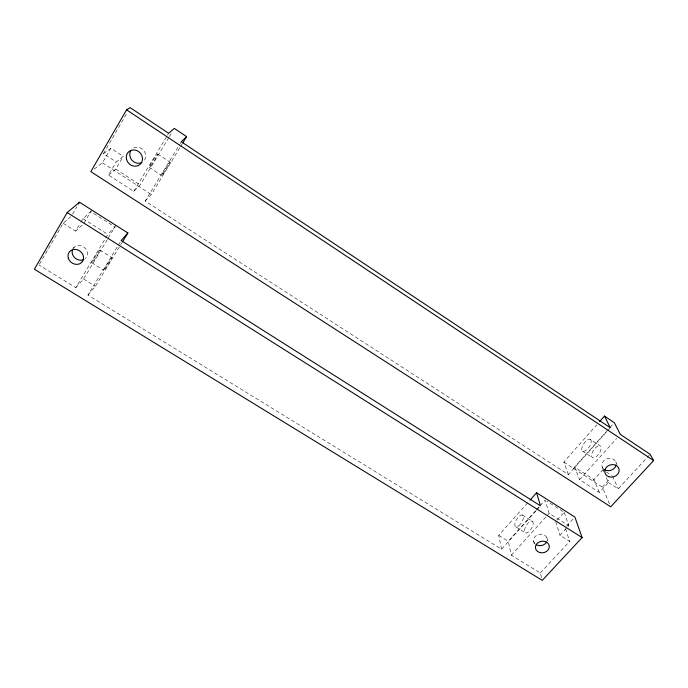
<?xml version="1.0" encoding="UTF-8"?>
<svg xmlns="http://www.w3.org/2000/svg" width="688" height="688" viewBox="0 0 688 688"><rect width="100%" height="100%" fill="white"/><g stroke="black" fill="none" stroke-linecap="round" stroke-linejoin="round"><path stroke-width="0.52" stroke-dasharray="3.44 2.58" d="M39.508 264.097L63.141 223.265L70.683 216.763M103.449 153.656L110.863 148.247L123.247 156.348L116.212 161.964L103.449 153.656L127.452 112.239M72.515 214.26L76.815 206.856M94.136 169.102L102.417 162.789L110.863 148.247M63.141 223.265L75.646 231.116L80.341 223.11M80.866 222.215L82.956 218.655L90.747 211.603L114.93 226.963L107.835 234.384L75.809 287.653L38.967 265.026M168.809 137.531L140.206 184.995L133.713 191.341L108.532 175.053L116.212 161.964M91.702 209.986L83.592 223.781L75.646 231.116M108.532 175.053L115.739 169.11L123.247 156.348M133.713 191.341L166.986 136.018M167.537 135.115L168.629 133.3M75.809 287.653L83.566 279.027L107.775 238.831M108.326 237.919L115.894 225.354M169.36 136.62L172.112 132.053M536.201 510.539L501.578 549.196L87.944 295.109L117.829 246.003M118.379 245.091L120.598 241.454M610.247 427.695L568.4 474.548L145.159 201.102L179.628 144.489M180.187 143.577L181.297 141.745M87.944 295.109L95.365 286.311L120.168 245.633M120.718 244.73L121.819 242.924M145.159 201.102L151.326 194.523L180.007 147.49M180.557 146.587L182.208 143.869M501.578 549.196L498.705 535.393L529.579 500.632M568.4 474.548L563.782 462.069L596.771 424.814M573.508 468.382L609.37 428.22M610.075 427.429L612.905 424.255M541.542 577.61L540.338 573.009L511.339 555.199L508.251 541.293L535.9 510.419M536.606 509.627L539.444 506.463M540.149 505.671L545.111 500.124L549.162 513.343L568.744 525.718L559.98 535.255L569.673 541.344L540.338 573.009M536.907 509.748L539.736 506.592M511.339 555.199L546.306 516.499M547.02 515.708L549.162 513.343M606.291 477.584L608.433 482.443L599.3 492.41L579.554 479.648L616.732 438.368M592.798 480.895L602.86 469.809L605.483 471.521M557.151 520.102L564.263 512.285L546.857 501.234M609.456 503.848L602.37 487.104L610.299 478.444M566.585 526.131L573.517 518.589M608.433 482.443L618.245 488.833L646.522 458.217M647.245 457.434L649.42 455.078M72.808 248.497L74.184 247.164M83.566 279.027L95.365 286.311M498.705 535.393L508.251 541.293M91.745 262.73L103.836 270.255M515.923 526.87L525.649 532.933M99.889 250.097L112.049 257.716A7.551 0.456 -57.2 0 1 105.763 268.036A7.551 0.456 -57.2 0 1 106.021 266.187A7.551 0.456 -57.2 0 1 112.049 257.716M522.312 514.968L532.667 521.461A6.777 3.01 -58.9 0 1 528.728 531.79A6.777 3.01 -58.9 0 1 525.142 527.73A6.777 3.01 -58.9 0 1 532.667 521.461M82.956 218.655L107.835 234.384M102.417 162.789L151.326 194.523M563.782 462.069L602.37 487.104M115.739 169.11L140.206 184.995M606.352 472.088L611.589 475.511M149.313 167.373L161.706 175.492M582.435 451.096L592.334 457.572M157.733 154.017L170.117 162.187M590.476 439.512A7.052 3.165 -55.6 0 1 586.709 449.806A7.052 3.165 -55.6 0 1 582.246 446.624A7.052 3.165 -55.6 0 1 590.476 439.512L600.366 446.03A7.035 3.242 -55.6 0 1 596.659 456.333A7.035 3.242 -55.6 0 1 592.076 453.082A7.035 3.242 -55.6 0 1 600.366 446.03M615.777 461.872L617.067 464.589M612.458 476.079L618.245 488.833M602.301 467.118L603.918 470.773M602.86 469.809L603.72 471.753M599.3 492.41L593.968 479.605L574.669 467.075L579.554 479.648M564.263 512.285L568.744 525.718M565.519 528.625L569.673 541.344M555.723 521.667L559.98 535.255M546.822 537.509L547.829 540.974M533.578 540.906L534.387 543.941M133.678 147.972A8.394 7.654 46.5 0 1 144.076 150.878A8.394 7.654 46.5 0 1 143.482 161.388M73.023 248.6A8.007 7.069 36.3 0 1 84.28 247.336A8.007 7.069 36.3 0 1 85.432 258.482M534.877 543.623A6.906 5.745 -9.7 0 1 538.781 534.387A6.906 5.745 -9.7 0 1 547.192 540.458M603.152 468.485A7.241 6.132 -16.6 0 1 606.627 458.827A7.241 6.132 -16.6 0 1 616.164 463.42M150.947 165.576A7.895 0.611 -57.7 0 0 157.741 154.31A7.895 0.611 -57.7 0 0 151.867 162.196A7.895 0.611 -57.7 0 0 150.947 165.576M163.271 173.66A7.869 0.49 -57.6 0 0 170.099 162.463A7.869 0.49 -57.6 0 0 164.355 170.4A7.869 0.49 -57.6 0 0 163.271 173.66M518.958 525.701A6.794 2.941 -58.8 0 0 522.966 515.381A6.794 2.941 -58.8 0 0 515.484 521.702A6.794 2.941 -58.8 0 0 518.958 525.701M93.766 260.554A7.577 0.568 -57.2 0 0 100.018 250.174A7.577 0.568 -57.2 0 0 93.869 258.602A7.577 0.568 -57.2 0 0 93.766 260.554"/><path stroke-width="1.03" d="M122.369 242.013L127.882 232.974L79.498 202.229L67.166 212.558L34.4 269.24L542.264 580.371L582.108 537.569L574.901 517.075L536.597 492.728L530.276 499.841M182.759 142.966L186.62 136.637L174.313 128.398L168.629 133.3L130.118 107.629L126.566 109.839L90.825 171.63L610.703 506.807L653.6 460.582L650.143 454.295L620.309 434.403L614.324 422.673L604.494 416.094L599.583 421.649M78.423 204.078L79.498 202.229M127.882 232.974L121.148 240.542L540.441 505.809L536.597 492.728M186.62 136.637L181.297 141.745L610.247 427.695L604.494 416.094M67.166 212.558L582.108 537.569M126.566 109.839L653.6 460.582M141.831 162.523A8.394 7.654 46.5 0 1 132.165 160.45A8.394 7.654 46.5 0 1 130.78 150.681M83.884 259.522A8.007 7.069 36.3 0 1 75.353 258.292A8.007 7.069 36.3 0 1 72.317 250.32M546.693 541.929A6.906 5.745 -9.7 0 1 536.115 544.638M616.07 465.045A7.241 6.132 -16.6 0 1 604.408 469.577M539.547 552.464A6.983 5.796 -9.6 0 0 549.291 546.023A6.983 5.796 -9.6 0 0 538.283 542.497A6.983 5.796 -9.6 0 0 539.547 552.464M68.318 258.198A8.118 7.147 36 0 0 81.476 262.635A8.118 7.147 36 0 0 77.538 249.847A8.118 7.147 36 0 0 68.318 258.198M608.828 476.758A7.336 6.192 -16.4 0 0 619.174 469.792A7.336 6.192 -16.4 0 0 607.848 466.025A7.336 6.192 -16.4 0 0 608.828 476.758M126.566 159.521A8.514 7.749 46.1 0 0 140.189 164.312A8.514 7.749 46.1 0 0 136.422 150.414A8.514 7.749 46.1 0 0 126.566 159.521"/></g></svg>
